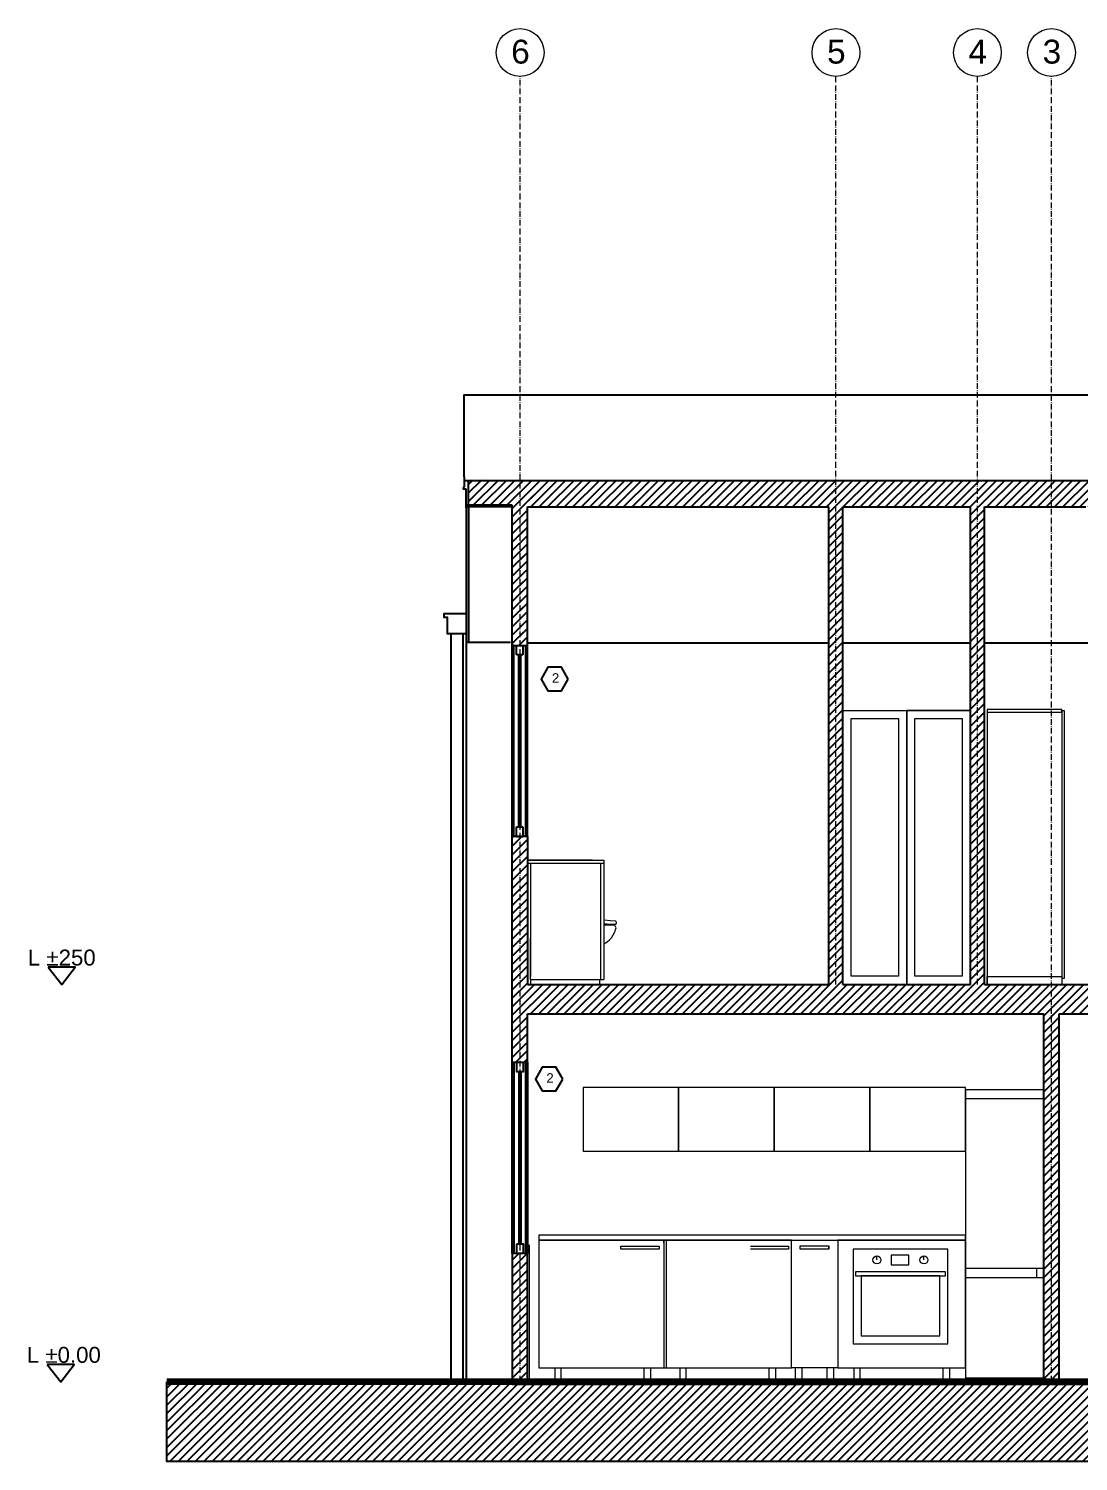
# Model space of a CAD drawing. Header units: millimetres. Extents: x 2499 to 8838, y 1331 to 6209.
# Drawn here: x 2499 to 3158, y 3311 to 4211 of the extents above; entities that cross this region are included whole.
import ezdxf

# ---------------------------------------------------------------- set-up
doc = ezdxf.new("R2010")
doc.units = ezdxf.units.MM
doc.header["$MEASUREMENT"] = 0
doc.linetypes.add('ACAD_ISO10W100', pattern=[18, 12, -3, 0, -3])
doc.layers.add('ARREDI', color=8, linetype='Continuous', lineweight=18)
doc.layers.add('CAMPITURE', color=7, linetype='Continuous', lineweight=25)
for name, color, linetype in [('INFISSI', 4, 'Continuous'), ('NUMERAZIONE', 30, 'Continuous'), ('quote nuove', 2, 'Continuous'), ('STRUTTURA', 1, 'Continuous')]:
    doc.layers.add(name, color=color, linetype=linetype)
doc.styles.get("Standard").update_dxf_attribs({"font": 'Arial.ttf'})
pattern_1 = [(45, (1527.054, 1769.8616), (-2.6516504, 2.6516504), [])]

msp = doc.modelspace()

# ---------------------------------------------------------------- hatches: boundary and pattern name
at = {"layer": 'CAMPITURE'}
h = msp.add_hatch(dxfattribs=at)
h.set_pattern_fill('ANSI31', color=256, scale=30)
h.set_pattern_definition([(45, (3917.6696, 1554.866), (-2.6516504, 2.6516504), [])])
h.paths.add_polyline_path([(2585.86, 3361.45), (2585.86, 3311.45), (3651.54, 3311.45), (3651.54, 3361.45)])
at = {"layer": 'INFISSI'}
h = msp.add_hatch(color=4, dxfattribs=at)
h.dxf.hatch_style = 1
h.paths.add_polyline_path([(2807.86, 3817.85), (2806.86, 3817.85), (2806.86, 3709.85), (2807.86, 3709.85)])
h = msp.add_hatch(color=4, dxfattribs=at)
h.dxf.hatch_style = 1
h.paths.add_polyline_path([(2807.96, 3556.01), (2806.96, 3556.01), (2806.96, 3448.01), (2807.96, 3448.01)])
at = {"layer": 'STRUTTURA'}
h = msp.add_hatch(dxfattribs=at)
h.set_pattern_fill('ANSI31', color=0, scale=30)
h.set_pattern_definition(pattern_1)
h.paths.add_polyline_path([(2807.57, 3927.46), (2775.2, 3927.46), (2775.22, 3911.86), (2802.61, 3911.86), (2802.61, 3823.85), (2807.57, 3823.85)])
h.paths.add_polyline_path([(3005.83, 3927.46), (2807.57, 3927.46), (2807.57, 3823.85), (2812.11, 3823.85), (2812.11, 3910.86), (3005.83, 3910.86)])
h = msp.add_hatch(dxfattribs=at)
h.set_pattern_fill('ANSI31', color=0, scale=30)
h.set_pattern_definition(pattern_1)
h.paths.add_polyline_path([(2807.57, 3927.46), (2807.57, 3823.85), (2812.11, 3823.85), (2812.11, 3910.86), (3001.44, 3910.86), (3001.44, 3610.95), (2812.11, 3610.95), (2812.11, 3703.85), (2807.57, 3703.85), (2807.57, 3562.08), (2809.46, 3562.08), (2812.21, 3562.08), (2812.21, 3592.45), (3136.38, 3592.45), (3136.38, 3361.45), (3141.13, 3361.45), (3141.13, 3610.95), (3099.02, 3610.95), (3099.02, 3910.86), (3141.13, 3910.86), (3141.13, 3927.46)])
h.paths.add_polyline_path([(3090.23, 3910.86), (3090.23, 3610.95), (3010.23, 3610.95), (3010.23, 3910.86)], flags=16)
h.paths.add_polyline_path([(3090.23, 3782.95), (3090.23, 3610.95), (3050.23, 3610.95), (3010.23, 3610.95), (3010.23, 3782.95), (3050.23, 3782.95)], flags=0)
h.paths.add_polyline_path([(3085.13, 3777.86), (3085.13, 3616.05), (3055.32, 3616.05), (3055.32, 3777.86)], flags=0)
h.paths.add_polyline_path([(3045.13, 3777.86), (3045.13, 3616.05), (3015.32, 3616.05), (3015.32, 3777.86)], flags=0)
h.paths.add_polyline_path([(3198.75, 3927.46), (3141.13, 3927.46), (3141.13, 3910.86), (3162.63, 3910.86), (3198.75, 3910.86)])
h.paths.add_polyline_path([(3499.9, 3927.46), (3198.75, 3927.46), (3198.75, 3910.86), (3495, 3910.86), (3495, 3610.95), (3198.75, 3610.95), (3198.75, 3361.45), (3203.6, 3361.45), (3203.6, 3592.45), (3494.9, 3592.45), (3494.9, 3562.65), (3497.81, 3562.65), (3497.81, 3562.65), (3499.9, 3562.65)])
h.paths.add_polyline_path([(3504.5, 3469.31), (3499.9, 3469.31), (3499.9, 3361.45), (3504.5, 3361.45)])
h.paths.add_polyline_path([(3499.9, 3469.31), (3494.9, 3469.31), (3494.9, 3361.45), (3499.9, 3361.45)], flags=17)
h.paths.add_polyline_path([(3198.75, 3610.95), (3141.13, 3610.95), (3141.13, 3361.45), (3145.98, 3361.45), (3145.98, 3592.45), (3194, 3592.45), (3194, 3361.45), (3198.75, 3361.45)])
h.paths.add_polyline_path([(2812.21, 3442.01), (2811.14, 3442.01), (2807.57, 3442.01), (2807.57, 3361.45), (2812.21, 3361.45)])
h.paths.add_polyline_path([(2807.57, 3442.01), (2805.46, 3442.01), (2802.61, 3442.01), (2802.61, 3361.45), (2807.57, 3361.45)])
h.paths.add_polyline_path([(2807.57, 3703.85), (2805.36, 3703.85), (2802.61, 3703.85), (2802.61, 3562.08), (2803.67, 3562.08), (2807.57, 3562.08)])
h.paths.add_polyline_path([(3531.91, 3910.86), (3533.41, 3910.86), (3533.41, 3922.14), (3533.65, 3922.14), (3535.4, 3922.14), (3534.65, 3923.86), (3534.65, 3927.46), (3499.9, 3927.46), (3499.9, 3562.65), (3500.31, 3562.65), (3501.81, 3562.65), (3504.5, 3562.65), (3504.5, 3562.65), (3504.5, 3592.45), (3553.5, 3592.45), (3553.5, 3604.45), (3503.5, 3609.45), (3504.5, 3910.86), (3531.91, 3910.86)])

# ---------------------------------------------------------------- linework, layer by layer
at = {"layer": 'ARREDI'}
for p, q in [((3010.23, 3782.95), (3010.23, 3610.95)), ((3050.23, 3610.95), (3050.23, 3782.95)), ((3090.23, 3782.95), (3050.23, 3782.95)), ((3050.23, 3782.95), (3050.23, 3610.95)), ((3100.71, 3781.87), (3100.71, 3615.98)), ((2853.11, 3688.95), (2812.11, 3688.95)), ((2812.11, 3688.95), (2860.11, 3688.95)), ((2860.11, 3688.95), (2860.11, 3613.95)), ((2860.11, 3688.95), (2860.11, 3686.95)), ((2860.11, 3686.95), (2812.11, 3686.95)), ((2814.11, 3686.95), (2814.11, 3686.95)), ((2814.11, 3686.95), (2814.11, 3615.95)), ((2860.11, 3686.95), (2858.11, 3686.95)), ((2858.11, 3686.95), (2858.11, 3613.95)), ((2860.5, 3651.23), (2860.11, 3651.26)), ((2862.04, 3648.8), (2860.11, 3648.8)), ((2861.39, 3648.19), (2860.11, 3648.19)), ((2860.68, 3648.33), (2860.41, 3648.8)), ((2864.02, 3650.93), (2860.5, 3651.23)), ((2861.05, 3648.19), (2860.68, 3648.33)), ((2861.39, 3648.19), (2861.76, 3648.33)), ((2865.99, 3648.19), (2861.39, 3648.19)), ((2861.76, 3648.33), (2862.04, 3648.8)), ((2862.04, 3648.8), (2867.81, 3648.8)), ((2867.72, 3650.63), (2864.02, 3650.93)), ((2866.89, 3647.99), (2865.99, 3648.19)), ((2866.79, 3643.46), (2867.2, 3644.49)), ((2867.53, 3647.36), (2866.89, 3647.99)), ((2867.2, 3644.49), (2867.53, 3645.5)), ((2867.79, 3646.49), (2867.53, 3647.36)), ((2867.53, 3645.5), (2867.79, 3646.49)), ((2868.03, 3649.77), (2867.72, 3650.63)), ((2867.81, 3648.8), (2868.03, 3649.77)), ((2814.11, 3638.95), (2814.11, 3639.95)), ((2814.11, 3613.95), (2814.11, 3638.95)), ((2860.11, 3636.46), (2861.12, 3636.98)), ((2861.12, 3636.98), (2862.19, 3637.75)), ((2862.19, 3637.75), (2863.74, 3639.04)), ((2863.74, 3639.04), (2864.85, 3640.28)), ((2864.85, 3640.28), (2865.84, 3641.65)), ((2865.84, 3641.65), (2866.79, 3643.46)), ((2814.11, 3615.95), (2814.11, 3615.95)), ((2814.11, 3613.95), (2860.11, 3613.95)), ((2814.11, 3613.95), (2814.11, 3610.95)), ((2857.66, 3610.95), (2857.66, 3613.95)), ((3100.71, 3615.98), (3100.71, 3610.95)), ((3136.38, 3539.18), (3087.05, 3539.18)), ((2813.21, 3447.45), (2813.21, 3361.45)), ((2859.38, 3450.25), (2844.38, 3450.25)), ((2897.88, 3448.75), (2897.88, 3450.25)), ((2899.38, 3448.75), (2899.38, 3450.25)), ((2937.88, 3450.25), (2922.88, 3450.25)), ((2983.46, 3444.7), (2983.46, 3446.7)), ((3001.46, 3444.7), (3001.46, 3446.7)), ((3047.05, 3450.25), (3032.05, 3450.25)), ((3031.57, 3437.94), (3031.57, 3440.44)), ((3061.07, 3437.94), (3061.07, 3440.44)), ((3136.38, 3432.48), (3087.05, 3432.48)), ((3131.88, 3426.65), (3131.88, 3432.48)), ((3131.88, 3427.35), (3131.88, 3428.45)), ((3136.38, 3426.65), (3087.05, 3426.65)), ((2829.38, 3370.25), (2829.38, 3361.45)), ((2833.38, 3361.45), (2833.38, 3370.25)), ((2885.38, 3361.45), (2885.38, 3370.25)), ((2889.38, 3370.25), (2889.38, 3361.45)), ((2907.88, 3370.25), (2907.88, 3361.45)), ((2911.88, 3361.45), (2911.88, 3370.25)), ((2963.88, 3361.45), (2963.88, 3370.25)), ((2967.88, 3370.25), (2967.88, 3361.45)), ((2980.44, 3361.45), (2980.44, 3370.25)), ((2984.44, 3370.25), (2984.44, 3361.45)), ((3000.28, 3361.45), (3000.28, 3370.25)), ((3004.28, 3370.25), (3004.28, 3361.45)), ((3017.05, 3370.25), (3017.05, 3361.45)), ((3021.05, 3361.45), (3021.05, 3370.25)), ((3021.05, 3370.25), (3073.05, 3370.25)), ((3073.05, 3361.45), (3073.05, 3370.25)), ((3077.05, 3370.25), (3077.05, 3361.45)), ((3087.05, 3363.85), (3136.38, 3363.85))]:
    msp.add_line(p, q, dxfattribs=at)
for points in [[(3010.23, 3782.95), (3050.23, 3782.95), (3050.23, 3610.95), (3010.23, 3610.95)], [(3050.23, 3782.95), (3090.23, 3782.95), (3090.23, 3610.95), (3050.23, 3610.95)], [(3100.71, 3781.87), (3147.6, 3781.87), (3147.6, 3783.55), (3100.71, 3783.55)], [(3147.59, 3782.69), (3147.59, 3614.89), (3149.26, 3614.89), (3149.26, 3782.69)], [(3015.32, 3777.86), (3045.13, 3777.86), (3045.13, 3616.05), (3015.32, 3616.05)], [(3055.32, 3777.86), (3085.13, 3777.86), (3085.13, 3616.05), (3055.32, 3616.05)], [(3147.59, 3615.98), (3147.59, 3610.96), (3100.7, 3610.96), (3100.71, 3615.98)], [(2847.05, 3506.24), (2907.05, 3506.24), (2907.05, 3546.24), (2847.05, 3546.24)], [(2907.05, 3506.24), (2967.05, 3506.24), (2967.05, 3546.24), (2907.05, 3546.24)], [(2967.05, 3506.24), (3027.05, 3506.24), (3027.05, 3546.24), (2967.05, 3546.24)], [(3027.05, 3506.24), (3087.05, 3506.24), (3087.05, 3546.24), (3027.05, 3546.24)], [(3087.05, 3544.79), (3087.05, 3361.45), (3136.38, 3361.45), (3136.38, 3544.79)], [(2819.38, 3450.25), (3087.05, 3450.25), (3087.05, 3453.44), (2819.38, 3453.44)], [(2819.38, 3370.25), (2899.38, 3370.25), (2899.38, 3450.25), (2819.38, 3450.25)], [(2897.88, 3370.25), (2977.88, 3370.25), (2977.88, 3450.25), (2897.88, 3450.25)], [(2977.88, 3450.25), (3007.05, 3450.25), (3007.05, 3370.25), (2977.88, 3370.25)], [(3007.05, 3370.25), (3087.05, 3370.25), (3087.05, 3450.25), (3007.05, 3450.25)], [(3016.57, 3385.18), (3076.07, 3385.18), (3076.07, 3444.68), (3016.57, 3444.68)], [(3040.57, 3434.94), (3051.57, 3434.94), (3051.57, 3440.94), (3040.57, 3440.94)], [(3018.07, 3430.52), (3018.07, 3428.02), (3074.57, 3428.02), (3074.57, 3430.52)], [(3021.57, 3390.18), (3071.07, 3390.18), (3071.07, 3428.02), (3021.57, 3428.02)]]:
    msp.add_lwpolyline(points, close=True, dxfattribs=at)
for points in [[(2894.89, 3446.68), (2894.89, 3444.68), (2870.89, 3444.68)], [(2870.89, 3444.68), (2870.89, 3446.68)], [(2870.89, 3446.68), (2894.89, 3446.68)], [(2976.09, 3446.68), (2976.09, 3444.68), (2952.09, 3444.68)], [(2952.09, 3446.68), (2976.09, 3446.68)], [(3001.46, 3446.7), (3001.46, 3444.7), (2983.46, 3444.7)], [(2983.46, 3444.7), (2983.46, 3446.7)], [(2983.46, 3446.7), (3001.46, 3446.7)]]:
    msp.add_lwpolyline(points, dxfattribs=at)
for centre in [(3031.57, 3437.94), (3061.07, 3437.94)]:
    msp.add_circle(centre, 2.5, dxfattribs=at)
at = {"layer": 'INFISSI', "color": 4}
for p, q in [((2802.61, 3703.85), (2802.61, 3823.85)), ((2811.11, 3703.85), (2811.11, 3823.85)), ((2812.11, 3703.85), (2812.11, 3823.85)), ((2806.86, 3709.85), (2806.86, 3817.85)), ((2807.86, 3709.85), (2807.86, 3817.85))]:
    msp.add_line(p, q, dxfattribs=at)
at = {"layer": 'INFISSI'}
for p, q in [((2805.36, 3817.85), (2805.36, 3823.85)), ((2809.36, 3823.85), (2809.36, 3817.85)), ((2809.36, 3817.85), (2805.36, 3817.85)), ((2805.36, 3709.85), (2809.36, 3709.85)), ((2805.36, 3703.85), (2805.36, 3709.85)), ((2809.36, 3709.85), (2809.36, 3703.85)), ((2809.46, 3556.01), (2805.46, 3556.01)), ((2806.96, 3448.01), (2806.96, 3556.01)), ((2807.96, 3448.01), (2807.96, 3556.01)), ((2809.46, 3562.01), (2809.46, 3556.01)), ((2811.14, 3442.01), (2811.14, 3562.08)), ((2812.21, 3562.08), (2812.21, 3442.01)), ((2805.46, 3448.01), (2809.46, 3448.01)), ((2809.46, 3448.01), (2809.46, 3442.01)), ((2812.21, 3442.01), (2811.14, 3442.01))]:
    msp.add_line(p, q, dxfattribs=at)
at = {"layer": 'INFISSI', "color": 4}
msp.add_lwpolyline([(2803.61, 3703.85), (2803.61, 3823.85)], dxfattribs=at)
at = {"layer": 'INFISSI'}
for points in [[(2806.86, 3817.85), (2807.86, 3817.85), (2807.86, 3709.85), (2806.86, 3709.85)], [(2802.61, 3562.08), (2803.67, 3562.08), (2803.67, 3442.01), (2802.61, 3442.01)], [(2805.46, 3562.08), (2809.46, 3562.08), (2809.46, 3556.01), (2805.46, 3556.01)], [(2806.96, 3556.01), (2807.96, 3556.01), (2807.96, 3448.01), (2806.96, 3448.01)], [(2805.46, 3448.01), (2809.46, 3448.01), (2809.46, 3442.01), (2805.46, 3442.01)]]:
    msp.add_lwpolyline(points, close=True, dxfattribs=at)
at = {"layer": 'NUMERAZIONE'}
for points in [[(2837.83, 3802.73), (2833.55, 3810.13), (2825, 3810.13), (2820.73, 3802.73), (2825, 3795.32), (2833.55, 3795.32)], [(2511.44, 3621.69), (2519.89, 3610.95), (2528.33, 3621.69)], [(2834.33, 3551.54), (2830.06, 3558.95), (2821.51, 3558.95), (2817.23, 3551.54), (2821.51, 3544.14), (2830.06, 3544.14)], [(2510.8, 3372.19), (2519.24, 3361.45), (2527.69, 3372.19)]]:
    msp.add_lwpolyline(points, close=True, dxfattribs=at)
at = {"layer": 'quote nuove', "color": 253, "linetype": 'ACAD_ISO10W100', "lineweight": 0, "ltscale": 0.3}
for p, q in [((2807.57, 3361.45), (2807.57, 4181.15)), ((3005.83, 3610.95), (3005.83, 4181.15)), ((3094.62, 3610.95), (3094.62, 4181.15)), ((3141.13, 3361.45), (3141.13, 4181.15))]:
    msp.add_line(p, q, dxfattribs=at)
at = {"layer": 'quote nuove', "color": 253, "lineweight": 0}
for centre in [(2807.57, 4196.15), (3005.83, 4196.15), (3094.62, 4196.15), (3141.13, 4196.15)]:
    msp.add_circle(centre, 15, dxfattribs=at)
at = {"layer": 'STRUTTURA'}
for p, q in [((2772.46, 3923.86), (2771.71, 3922.14)), ((2772.46, 3929.64), (2772.46, 3923.86)), ((2775.22, 3911.86), (2775.2, 3927.46)), ((2785.92, 3928.41), (2785.92, 3928.41)), ((2771.71, 3922.14), (2773.7, 3922.14)), ((2773.7, 3910.36), (2773.7, 3922.14)), ((2802.61, 3911.86), (2773.7, 3911.86)), ((2802.61, 3910.86), (2773.7, 3910.86)), ((2812.11, 3910.86), (3001.44, 3910.86)), ((3010.23, 3910.86), (3090.23, 3910.86)), ((3099.02, 3910.86), (3162.63, 3910.86)), ((2773.7, 3825.78), (2801.61, 3825.78)), ((2773.7, 3825.78), (2773.7, 3361.45)), ((2802.61, 3823.85), (2812.11, 3823.85)), ((2812.11, 3825.46), (3001.44, 3825.46)), ((3010.23, 3825.46), (3090.23, 3825.46)), ((3099.02, 3825.46), (3495, 3825.29)), ((2806.86, 3709.85), (2807.36, 3709.85)), ((2807.36, 3709.85), (2807.86, 3709.85)), ((2802.61, 3562.08), (2802.61, 3703.85)), ((2812.11, 3703.85), (2802.61, 3703.85)), ((2805.36, 3703.85), (2809.36, 3703.85)), ((2812.11, 3703.85), (2812.11, 3610.95)), ((2812.21, 3562.08), (2812.21, 3592.45)), ((3136.38, 3361.45), (3136.38, 3592.45)), ((2802.61, 3562.08), (2812.21, 3562.08)), ((2805.46, 3556.01), (2805.46, 3562.01)), ((2805.46, 3442.01), (2805.46, 3448.01)), ((2806.96, 3448.01), (2807.46, 3448.01)), ((2807.46, 3448.01), (2807.96, 3448.01)), ((2802.61, 3442.01), (2802.61, 3361.45)), ((2812.21, 3442.01), (2802.61, 3442.01)), ((2812.21, 3361.45), (2812.21, 3442.01)), ((2802.61, 3361.45), (3504.5, 3361.45)), ((3033.21, 3361.45), (2973.21, 3361.45))]:
    msp.add_line(p, q, dxfattribs=at)
at = {"layer": 'STRUTTURA', "lineweight": 100}
for p, q in [((3651.54, 3361.45), (2585.86, 3361.45)), ((2802.61, 3361.45), (3618.81, 3361.45))]:
    msp.add_line(p, q, dxfattribs=at)
at = {"layer": 'STRUTTURA', "color": 8}
msp.add_line((2813.21, 3361.45), (2893.21, 3361.45), dxfattribs=at)
at = {"layer": 'STRUTTURA'}
for points in [[(2772.46, 3929.64), (2772.46, 3981.15), (3534.65, 3981.15), (3534.65, 3929.64)], [(2772.46, 3927.46), (3534.65, 3927.46)], [(2773.7, 3910.36), (2773.7, 3825.78)], [(2775.2, 3910.86), (2775.2, 3825.78)], [(2803.61, 3823.85), (2802.61, 3823.85), (2802.61, 3911.86)], [(2811.11, 3823.85), (2812.11, 3823.85), (2812.11, 3910.86)], [(3001.44, 3610.95), (3001.44, 3910.86)], [(3010.23, 3610.95), (3010.23, 3910.86)], [(3090.23, 3610.95), (3090.23, 3910.86)], [(3099.02, 3610.95), (3099.02, 3910.86)], [(2773.7, 3843.63), (2759.7, 3843.63), (2759.7, 3841.63), (2761.7, 3841.63), (2761.7, 3831.25), (2773.7, 3831.25)], [(2764.2, 3361.45), (2764.2, 3831.25)], [(2771.7, 3831.25), (2771.7, 3361.45)], [(2812.11, 3610.95), (3001.44, 3610.95)], [(3010.23, 3610.95), (3090.23, 3610.95)], [(3099.02, 3610.95), (3495, 3610.95)], [(2812.21, 3592.45), (3136.38, 3592.45)], [(3144.88, 3361.45), (3145.98, 3361.45), (3145.98, 3592.45)], [(3145.98, 3592.45), (3194, 3592.45)], [(2804.71, 3361.45), (2816.71, 3361.45)], [(2813.21, 3361.45), (2816.21, 3361.45)], [(2893.21, 3361.45), (2890.21, 3361.45)]]:
    msp.add_lwpolyline(points, dxfattribs=at)
msp.add_lwpolyline([(2585.86, 3361.45), (3651.54, 3361.45), (3651.54, 3311.45), (2585.86, 3311.45)], close=True, dxfattribs=at)

# ---------------------------------------------------------------- texts
at = {"layer": 'NUMERAZIONE'}
for s, p in [('L ±250', (2498.6, 3622.83)), ('L ±0.00', (2497.95, 3373.33))]:
    msp.add_text(s, height=9.989, dxfattribs=at).set_placement(p)
at = {"layer": 'NUMERAZIONE', "ltscale": 0.1, "char_height": 6, "attachment_point": 1}
for insert in [(2827.5, 3806.37), (2824.01, 3555.19)]:
    msp.add_mtext_dynamic_manual_height_columns('2', width=0.5819, gutter_width=12.5, heights=[0], dxfattribs=dict(at, insert=insert))
at = {"layer": 'quote nuove', "color": 253, "lineweight": 0, "char_height": 15, "attachment_point": 1}
for s, insert in [('6', (2801.98, 4204.21)), ('5', (3000.24, 4204.21)), ('4', (3089.03, 4204.21)), ('3', (3135.54, 4204.21))]:
    msp.add_mtext_dynamic_manual_height_columns(s, width=15.1923, gutter_width=12.5, heights=[0], dxfattribs=dict(at, insert=insert))

doc.saveas('drawing.dxf')
